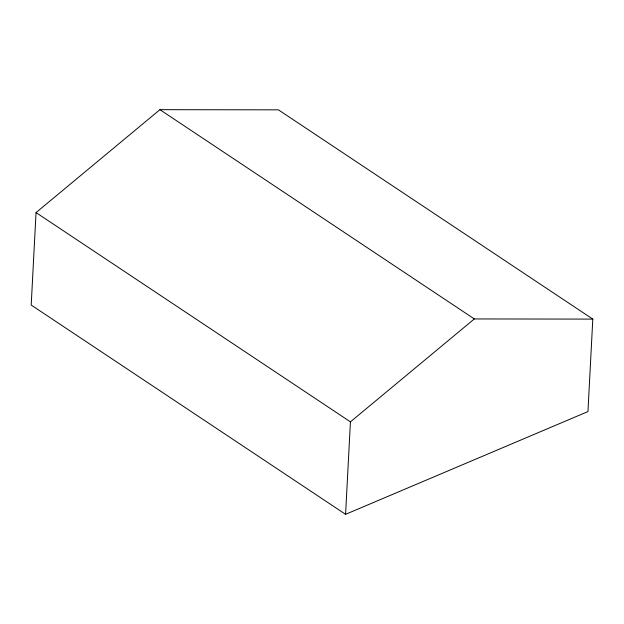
<?xml version="1.0" encoding="UTF-8"?>
<svg xmlns="http://www.w3.org/2000/svg" width="624" height="624" viewBox="0 0 624 624"><rect width="100%" height="100%" fill="white"/><g stroke="black" fill="none" stroke-linecap="round" stroke-linejoin="round"><path stroke-width="0.94" d="M36.044 212.589L31.2 305.058L345.587 514.324L587.956 411.567L592.8 319.106L278.413 109.84L159.931 109.676L36.044 212.589L350.431 421.855L345.587 514.324M350.431 421.855L474.318 318.942L592.8 319.106M159.931 109.676L474.318 318.942"/></g></svg>
